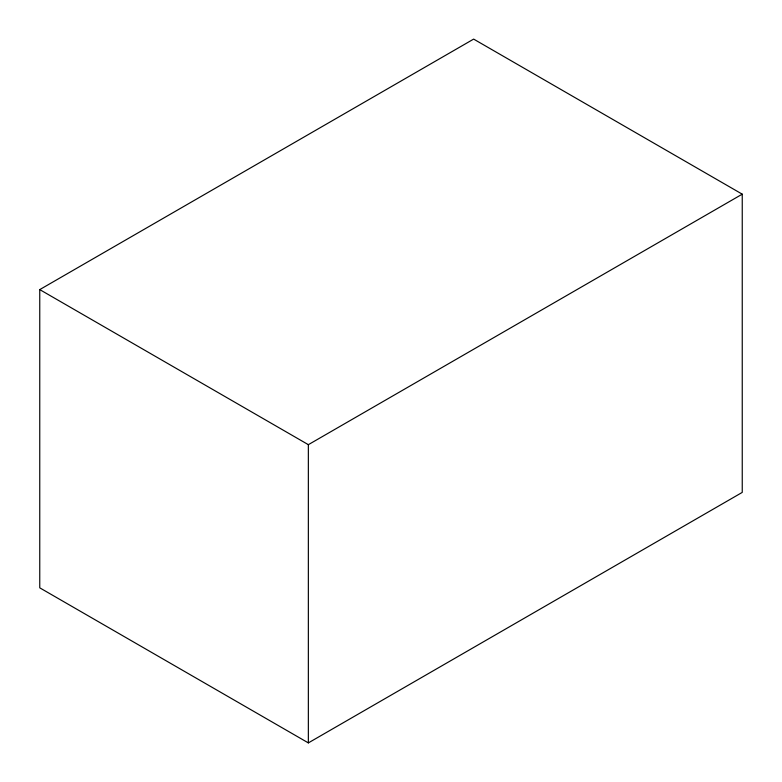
<?xml version="1.0" encoding="UTF-8"?>
<svg xmlns="http://www.w3.org/2000/svg" width="782" height="782" viewBox="0 0 782 782"><rect width="100%" height="100%" fill="white"/><g stroke="black" fill="none" stroke-linecap="round" stroke-linejoin="round"><path stroke-width="1.17" d="M39.755 289.604L473.648 39.1L742.245 194.171L742.245 492.396L308.352 742.9L39.755 587.829L39.755 289.604L308.352 444.675L742.245 194.171M308.352 444.675L308.352 742.9"/></g></svg>
